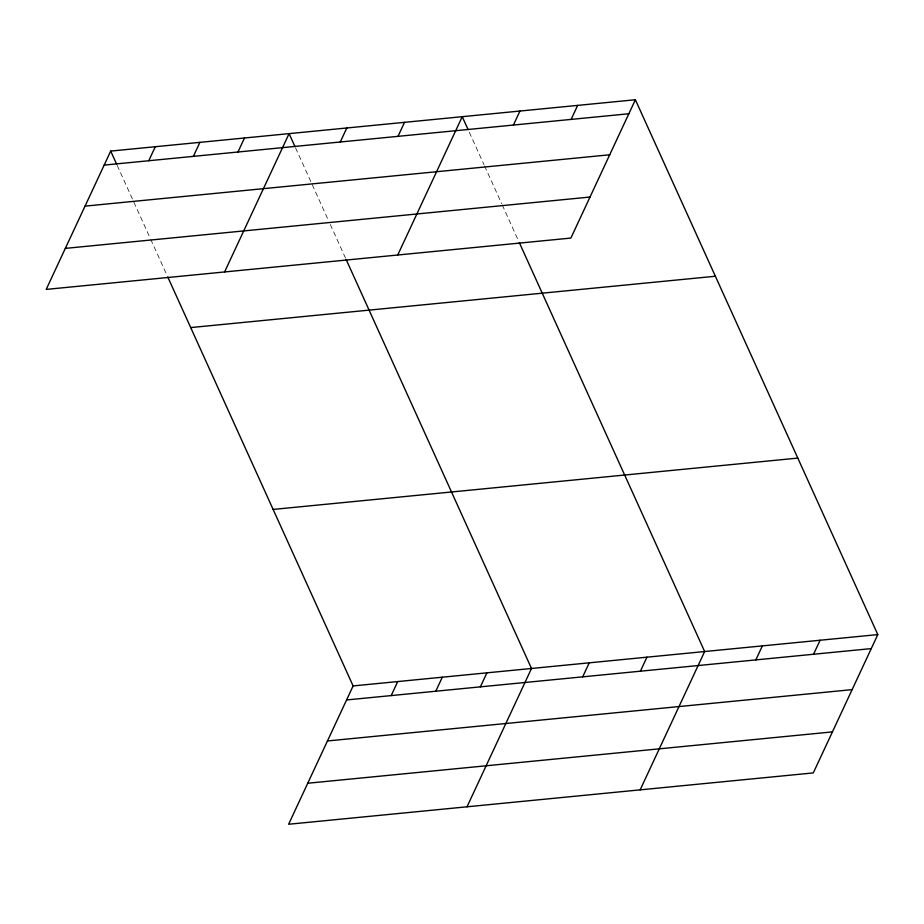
<?xml version="1.0" encoding="UTF-8"?>
<svg xmlns="http://www.w3.org/2000/svg" width="924" height="924" viewBox="0 0 924 924"><rect width="100%" height="100%" fill="white"/><g stroke="black" fill="none" stroke-linecap="round" stroke-linejoin="round"><path stroke-width="0.69" stroke-dasharray="4.62 3.46" d="M469.3 132.259L484.003 164.703M484.592 165.997L501.651 203.638M502.24 204.932L518.711 241.268M295.565 147.898L328.505 220.582M330.272 224.474L345.564 258.212M117.175 165.361L150.115 238.034M150.704 239.328L167.175 275.675"/><path stroke-width="1.39" d="M110.707 151.086L46.2 289.408L570.882 238.069L635.377 99.746L110.707 151.086L116.586 164.056M148.764 160.73L155.301 146.72M193.359 156.375L199.896 142.354M237.965 152.01L244.49 137.988M224.59 271.956L289.096 133.622L294.975 146.604M340.275 141.996L346.812 127.974M397.99 136.348L404.527 122.326M397.736 255.012L462.231 116.69L468.122 129.66M513.421 125.052L519.946 111.042M571.136 119.404L577.662 105.394M167.764 276.969L353.118 685.931L288.623 824.254L813.293 772.914L877.8 634.592L635.377 99.746M391.187 695.587L397.724 681.566M435.782 691.221L442.319 677.2M480.376 686.855L486.913 672.845M467.013 806.802L531.508 668.479L346.154 259.517M582.697 676.842L589.223 662.831M640.401 671.194L646.939 657.183M640.159 789.858L704.654 651.536L519.3 242.573M755.832 659.898L762.369 645.888M813.547 654.25L820.085 640.24M104.169 165.096L628.84 113.756M85.043 206.121L609.713 154.782M65.327 248.383L590.009 197.043M190.702 327.581L715.384 276.241M273.123 509.436L797.805 458.096M353.118 685.931L877.8 634.592M346.592 699.953L871.263 648.602M327.454 740.967L852.136 689.627M307.75 783.24L832.432 731.889"/></g></svg>
